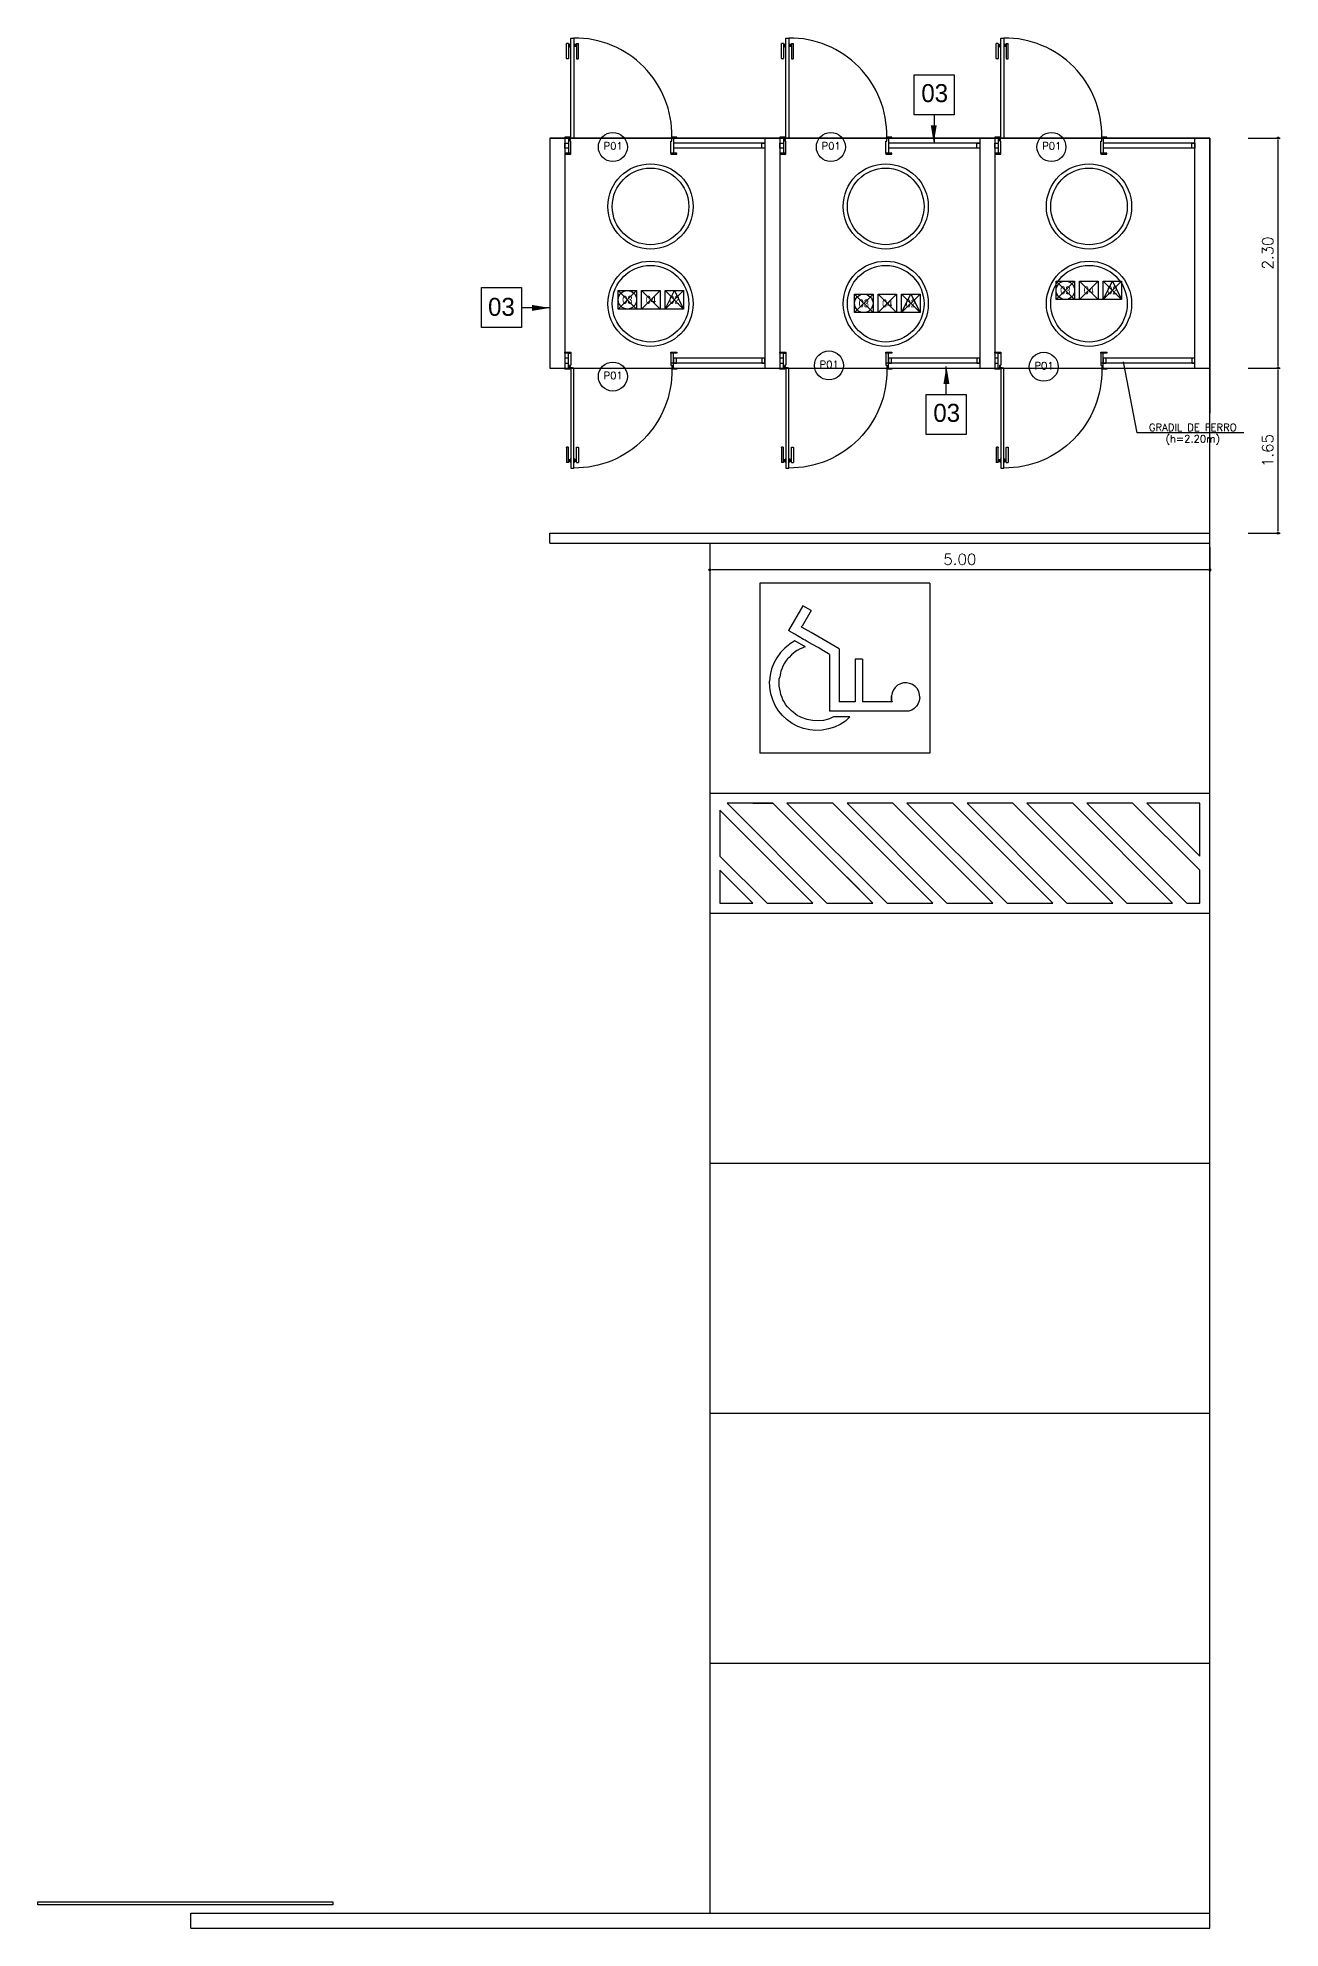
# Model space of a CAD drawing. Header units: inches. Extents: x 48180 to 96389, y -17773 to -8880.
# Drawn here: x 48228.94 to 48241.37, y -8899.39 to -8880.49 of the extents above; entities that cross this region are included whole.
import ezdxf
from ezdxf.enums import TextEntityAlignment as Align

# ---------------------------------------------------------------- set-up
doc = ezdxf.new("R2010")
doc.units = ezdxf.units.IN
doc.header["$MEASUREMENT"] = 0
doc.linetypes.add('HIDDEN', pattern=[9.525, 6.35, -3.175])
for name, color, linetype in [('at_Entity', 7, 'Continuous'), ('COTAS', 7, 'Continuous'), ('ESQUADRIAS', 7, 'Continuous'), ('Esquadrias_Portas', 2, 'Continuous'), ('LAYOUT', 7, 'Continuous'), ('PAREDE', 4, 'Continuous'), ('Paredes_Muro', 2, 'Continuous'), ('TEXTO01', 7, 'Continuous'), ('TEXTO02', 3, 'Continuous'), ('TEXTO_ESP_FORRO', 62, 'Continuous'), ('TEXTO_ESP_PAREDES', 10, 'Continuous'), ('TEXTO_ESP_PISO', 150, 'Continuous')]:
    doc.layers.add(name, color=color, linetype=linetype)
doc.styles.add('ARIAL', font='ARIALN.TTF')
doc.styles.add('ROMANS', font='romans.shx')
doc.dimstyles.new('ESCALA75', dxfattribs={"dimtxt": 0.11, "dimasz": 0.02, "dimexe": 0.02, "dimexo": 0.04, "dimgap": 0.05, "dimtad": 1, "dimzin": 4, "dimdsep": 46, "dimtxsty": 'ROMANS', "dimblk1": 'PPC', "dimblk2": 'PPC', "dimsah": 1, "dimcen": 0.02, "dimclrd": 7, "dimclre": 7, "dimclrt": 3, "dimazin": 1, "dimtfac": 1, "dimtix": 1, "dimtmove": 0, "dimatfit": 3, "dimldrblk": 'PPC', "dimfxl": 0, "dimtolj": 1, "dimtzin": 12, "dimarcsym": 0})

# ---------------------------------------------------------------- blocks, each defined once
blk = doc.blocks.new('new block21')
at = {"layer": 'at_Entity', "color": 150, "true_color": 0x007fff}
for p, q in [((0, 0), (0, -0.099)), ((0, 0), (1.701, 0)), ((1.701, 0), (1.701, -0.099)), ((1.701, 0), (1.701, -0.099)), ((0, -0.099), (0, -0.102)), ((0, -0.102), (0, -0.11)), ((0, -0.11), (0, -0.125)), ((0, -0.125), (0, -0.146)), ((0, -0.146), (0, -0.171)), ((0, -0.171), (0, -0.201)), ((1.016, -0.171), (1.003, -0.201)), ((1.016, -0.171), (1.003, -0.201)), ((1.033, -0.146), (1.016, -0.171)), ((1.033, -0.146), (1.016, -0.171)), ((1.056, -0.125), (1.033, -0.146)), ((1.056, -0.125), (1.033, -0.146)), ((1.083, -0.11), (1.056, -0.125)), ((1.083, -0.11), (1.056, -0.125)), ((1.113, -0.102), (1.083, -0.11)), ((1.113, -0.102), (1.083, -0.11)), ((1.145, -0.099), (1.113, -0.102)), ((1.145, -0.099), (1.113, -0.102)), ((1.145, -0.099), (1.162, -0.102)), ((1.162, -0.102), (1.177, -0.104)), ((1.177, -0.104), (1.204, -0.114)), ((1.204, -0.114), (1.232, -0.131)), ((1.232, -0.131), (1.253, -0.154)), ((1.253, -0.154), (1.27, -0.18)), ((1.27, -0.18), (1.28, -0.209)), ((1.701, -0.099), (1.701, -0.102)), ((1.701, -0.099), (1.701, -0.102)), ((1.701, -0.102), (1.701, -0.104)), ((1.701, -0.102), (1.701, -0.104)), ((1.701, -0.104), (1.701, -0.114)), ((1.701, -0.104), (1.701, -0.114)), ((1.701, -0.114), (1.701, -0.131)), ((1.701, -0.114), (1.701, -0.131)), ((1.701, -0.131), (1.701, -0.154)), ((1.701, -0.131), (1.701, -0.154)), ((1.701, -0.154), (1.701, -0.18)), ((1.701, -0.154), (1.701, -0.18)), ((1.701, -0.18), (1.701, -0.209)), ((1.701, -0.18), (1.701, -0.209)), ((0, -0.201), (0, -0.233)), ((0, -0.233), (0, -0.262)), ((0, -0.262), (0, -0.294)), ((0, -0.294), (0, -0.322)), ((0, -0.322), (0, -0.345)), ((0, -0.345), (0, -0.364)), ((0, -0.364), (0, -0.377)), ((0, -0.377), (0, -0.383)), ((1.003, -0.201), (0.999, -0.233)), ((1.003, -0.201), (0.999, -0.233)), ((0.999, -0.233), (0.999, -0.262)), ((0.999, -0.233), (0.999, -0.262)), ((0.999, -0.262), (1.007, -0.294)), ((0.999, -0.262), (1.007, -0.294)), ((1.007, -0.294), (1.022, -0.322)), ((1.007, -0.294), (1.022, -0.322)), ((1.022, -0.322), (1.043, -0.345)), ((1.022, -0.322), (1.043, -0.345)), ((1.043, -0.345), (1.067, -0.364)), ((1.043, -0.345), (1.067, -0.364)), ((1.067, -0.364), (1.096, -0.377)), ((1.067, -0.364), (1.096, -0.377)), ((1.096, -0.377), (1.126, -0.383)), ((1.096, -0.377), (1.126, -0.383)), ((1.183, -0.377), (1.157, -0.383)), ((1.187, -0.375), (1.183, -0.377)), ((1.183, -0.377), (1.187, -0.377)), ((1.187, -0.383), (1.183, -0.377)), ((1.187, -0.383), (1.183, -0.377)), ((1.183, -0.377), (1.187, -0.377)), ((1.187, -0.377), (1.187, -0.375)), ((1.187, -0.377), (1.187, -0.375)), ((1.187, -0.377), (1.187, -0.383)), ((1.187, -0.377), (1.187, -0.383)), ((1.28, -0.209), (1.282, -0.241)), ((1.282, -0.241), (1.282, -0.798)), ((1.701, -0.209), (1.701, -0.241)), ((1.701, -0.209), (1.701, -0.241)), ((1.701, -0.241), (1.701, -0.798)), ((1.701, -0.241), (1.701, -0.798)), ((0, -0.383), (0, -0.671)), ((1.126, -0.383), (1.157, -0.383)), ((1.187, -0.383), (1.126, -0.383)), ((1.157, -0.383), (1.187, -0.383)), ((1.157, -0.383), (1.187, -0.383)), ((1.157, -0.383), (1.187, -0.383)), ((1.187, -0.383), (1.157, -0.383)), ((1.187, -0.383), (1.157, -0.383)), ((1.187, -0.383), (1.187, -0.671)), ((1.187, -0.383), (1.187, -0.671)), ((0, -0.671), (0, -0.747)), ((0, -0.747), (0, -0.906)), ((0.76, -0.671), (1.187, -0.671)), ((0.76, -0.671), (0.76, -0.747)), ((0.76, -0.671), (0.76, -0.747)), ((0.76, -0.747), (1.187, -0.747)), ((1.187, -0.747), (1.187, -0.906)), ((1.187, -0.747), (1.187, -0.906)), ((0, -0.906), (0, -1.187)), ((0.658, -0.906), (0.495, -1.187)), ((0.658, -0.906), (0.495, -1.187)), ((0.658, -0.906), (1.187, -0.906)), ((1.282, -0.798), (1.282, -0.844)), ((1.282, -0.844), (1.282, -0.961)), ((1.339, -0.798), (1.38, -0.844)), ((1.339, -0.798), (1.339, -0.844)), ((1.339, -0.798), (1.339, -0.844)), ((1.339, -0.844), (1.339, -0.961)), ((1.339, -0.844), (1.339, -0.961)), ((1.38, -0.844), (1.414, -0.897)), ((1.414, -0.897), (1.441, -0.954)), ((1.701, -0.798), (1.701, -0.844)), ((1.701, -0.798), (1.701, -0.844)), ((1.701, -0.844), (1.701, -0.897)), ((1.701, -0.844), (1.701, -0.897)), ((1.701, -0.897), (1.701, -0.954)), ((1.701, -0.897), (1.701, -0.954)), ((0.645, -1.117), (0.614, -1.172)), ((0.677, -1.064), (0.645, -1.117)), ((0.707, -1.011), (0.677, -1.064)), ((0.713, -1.001), (0.707, -1.011)), ((0.713, -1.001), (1.282, -1.001)), ((1.282, -0.961), (1.282, -1.001)), ((1.339, -0.961), (1.356, -1.001)), ((1.339, -0.961), (1.356, -1.001)), ((1.356, -1.001), (1.361, -1.011)), ((1.356, -1.001), (1.361, -1.011)), ((1.361, -1.011), (1.373, -1.064)), ((1.361, -1.011), (1.373, -1.064)), ((1.373, -1.064), (1.378, -1.117)), ((1.373, -1.064), (1.378, -1.117)), ((1.378, -1.117), (1.375, -1.172)), ((1.378, -1.117), (1.375, -1.172)), ((1.441, -0.954), (1.458, -1.014)), ((1.458, -1.014), (1.471, -1.075)), ((1.471, -1.075), (1.473, -1.138)), ((1.701, -0.954), (1.701, -1.014)), ((1.701, -0.954), (1.701, -1.014)), ((1.701, -1.014), (1.701, -1.075)), ((1.701, -1.014), (1.701, -1.075)), ((1.701, -1.075), (1.701, -1.138)), ((1.701, -1.075), (1.701, -1.138)), ((0, -1.187), (0, -1.27)), ((0, -1.27), (0, -1.411)), ((0.275, -1.187), (0.229, -1.27)), ((0.275, -1.187), (0.229, -1.27)), ((0.229, -1.27), (0.476, -1.411)), ((0.229, -1.27), (0.476, -1.411)), ((0.275, -1.187), (0.43, -1.276)), ((0.44, -1.282), (0.43, -1.276)), ((0.44, -1.282), (0.43, -1.276)), ((0.444, -1.276), (0.44, -1.282)), ((0.495, -1.187), (0.444, -1.276)), ((0.495, -1.187), (0.444, -1.276)), ((0.563, -1.261), (0.512, -1.348)), ((0.571, -1.246), (0.563, -1.261)), ((0.584, -1.225), (0.571, -1.246)), ((0.628, -1.261), (0.578, -1.348)), ((0.628, -1.261), (0.578, -1.348)), ((0.614, -1.172), (0.584, -1.225)), ((0.637, -1.246), (0.628, -1.261)), ((0.637, -1.246), (0.628, -1.261)), ((0.637, -1.246), (0.643, -1.261)), ((0.643, -1.261), (0.65, -1.276)), ((0.65, -1.276), (0.658, -1.297)), ((0.658, -1.297), (0.673, -1.325)), ((1.337, -1.297), (1.323, -1.325)), ((1.337, -1.297), (1.323, -1.325)), ((1.348, -1.276), (1.337, -1.297)), ((1.348, -1.276), (1.337, -1.297)), ((1.352, -1.261), (1.348, -1.276)), ((1.352, -1.261), (1.348, -1.276)), ((1.356, -1.246), (1.352, -1.261)), ((1.356, -1.246), (1.352, -1.261)), ((1.365, -1.225), (1.356, -1.246)), ((1.365, -1.225), (1.356, -1.246)), ((1.375, -1.172), (1.365, -1.225)), ((1.375, -1.172), (1.365, -1.225)), ((1.433, -1.32), (1.403, -1.375)), ((1.454, -1.261), (1.433, -1.32)), ((1.466, -1.2), (1.454, -1.261)), ((1.473, -1.138), (1.466, -1.2)), ((1.701, -1.138), (1.701, -1.2)), ((1.701, -1.138), (1.701, -1.2)), ((1.701, -1.2), (1.701, -1.261)), ((1.701, -1.2), (1.701, -1.261)), ((1.701, -1.261), (1.701, -1.32)), ((1.701, -1.261), (1.701, -1.32)), ((1.701, -1.32), (1.701, -1.375)), ((1.701, -1.32), (1.701, -1.375)), ((0, -1.411), (0, -1.45)), ((0, -1.45), (0, -1.494)), ((0, -1.494), (0, -1.53)), ((0.48, -1.403), (0.476, -1.411)), ((0.512, -1.348), (0.48, -1.403)), ((0.578, -1.348), (0.612, -1.403)), ((0.578, -1.348), (0.612, -1.403)), ((0.612, -1.403), (0.62, -1.411)), ((0.612, -1.403), (0.62, -1.411)), ((0.62, -1.411), (0.65, -1.45)), ((0.62, -1.411), (0.65, -1.45)), ((0.65, -1.45), (0.696, -1.494)), ((0.65, -1.45), (0.696, -1.494)), ((0.673, -1.325), (0.686, -1.344)), ((0.686, -1.344), (0.705, -1.367)), ((0.696, -1.494), (0.747, -1.53)), ((0.696, -1.494), (0.747, -1.53)), ((0.705, -1.367), (0.719, -1.384)), ((0.719, -1.384), (0.743, -1.407)), ((0.743, -1.407), (0.758, -1.422)), ((0.758, -1.422), (0.785, -1.441)), ((0.785, -1.441), (0.802, -1.454)), ((0.802, -1.454), (0.832, -1.469)), ((0.832, -1.469), (0.851, -1.477)), ((0.851, -1.477), (0.882, -1.488)), ((0.882, -1.488), (0.901, -1.494)), ((0.901, -1.494), (0.937, -1.5)), ((0.937, -1.5), (0.954, -1.505)), ((1.009, -1.507), (0.954, -1.505)), ((1.009, -1.507), (0.954, -1.505)), ((1.031, -1.505), (1.009, -1.507)), ((1.062, -1.5), (1.031, -1.505)), ((1.09, -1.494), (1.062, -1.5)), ((1.09, -1.494), (1.062, -1.5)), ((1.115, -1.488), (1.09, -1.494)), ((1.115, -1.488), (1.09, -1.494)), ((1.143, -1.477), (1.115, -1.488)), ((1.143, -1.477), (1.115, -1.488)), ((1.166, -1.469), (1.143, -1.477)), ((1.166, -1.469), (1.143, -1.477)), ((1.191, -1.454), (1.166, -1.469)), ((1.191, -1.454), (1.166, -1.469)), ((1.213, -1.441), (1.191, -1.454)), ((1.213, -1.441), (1.191, -1.454)), ((1.236, -1.422), (1.213, -1.441)), ((1.236, -1.422), (1.213, -1.441)), ((1.276, -1.511), (1.223, -1.545)), ((1.255, -1.407), (1.236, -1.422)), ((1.255, -1.407), (1.236, -1.422)), ((1.276, -1.384), (1.255, -1.407)), ((1.276, -1.384), (1.255, -1.407)), ((1.291, -1.367), (1.276, -1.384)), ((1.291, -1.367), (1.276, -1.384)), ((1.325, -1.471), (1.276, -1.511)), ((1.31, -1.344), (1.291, -1.367)), ((1.31, -1.344), (1.291, -1.367)), ((1.323, -1.325), (1.31, -1.344)), ((1.323, -1.325), (1.31, -1.344)), ((1.367, -1.426), (1.325, -1.471)), ((1.403, -1.375), (1.367, -1.426)), ((1.701, -1.375), (1.701, -1.426)), ((1.701, -1.375), (1.701, -1.426)), ((1.701, -1.426), (1.701, -1.471)), ((1.701, -1.426), (1.701, -1.471)), ((1.701, -1.471), (1.701, -1.511)), ((1.701, -1.471), (1.701, -1.511)), ((1.701, -1.511), (1.701, -1.545)), ((1.701, -1.511), (1.701, -1.545)), ((0, -1.53), (0, -1.56)), ((0, -1.56), (0, -1.581)), ((0, -1.581), (0, -1.596)), ((0, -1.596), (0, -1.602)), ((0, -1.602), (0, -1.699)), ((0, -1.699), (1.701, -1.699)), ((0.747, -1.53), (0.802, -1.56)), ((0.747, -1.53), (0.802, -1.56)), ((0.802, -1.56), (0.859, -1.581)), ((0.802, -1.56), (0.859, -1.581)), ((0.859, -1.581), (0.92, -1.596)), ((0.859, -1.581), (0.92, -1.596)), ((0.92, -1.596), (0.982, -1.602)), ((0.92, -1.596), (0.982, -1.602)), ((1.045, -1.6), (0.982, -1.602)), ((1.107, -1.589), (1.045, -1.6)), ((1.166, -1.57), (1.107, -1.589)), ((1.223, -1.545), (1.166, -1.57)), ((1.701, -1.545), (1.701, -1.57)), ((1.701, -1.545), (1.701, -1.57)), ((1.701, -1.57), (1.701, -1.589)), ((1.701, -1.57), (1.701, -1.589)), ((1.701, -1.589), (1.701, -1.6)), ((1.701, -1.589), (1.701, -1.6)), ((1.701, -1.6), (1.701, -1.602)), ((1.701, -1.6), (1.701, -1.602)), ((1.701, -1.602), (1.701, -1.699)), ((1.701, -1.602), (1.701, -1.699))]:
    blk.add_line(p, q, dxfattribs=at)
blk = doc.blocks.new('new block22')
at = {"layer": 'at_Entity', "color": 0}
for p, q in [((0, -0.929), (0.929, 0)), ((0.47, 0), (0, -0.472)), ((0, -0.33), (0.33, 0)), ((0.33, 0), (0, 0)), ((0, 0), (0, -0.33)), ((0.929, 0), (0.47, 0)), ((0.999, -0.072), (0, -1.071)), ((0.999, -0.529), (0.999, -0.072)), ((0, -0.472), (0, -0.929)), ((0, -1.53), (0.999, -0.529)), ((0.999, -0.671), (0, -1.672)), ((0.999, -1.13), (0.999, -0.671)), ((0, -1.071), (0, -1.53)), ((0, -2.129), (0.999, -1.13)), ((0.999, -1.272), (0, -2.271)), ((0.999, -1.729), (0.999, -1.272)), ((0, -1.672), (0, -2.129)), ((0, -2.73), (0.999, -1.729)), ((0.999, -1.871), (0, -2.872)), ((0.999, -2.33), (0.999, -1.871)), ((0, -2.271), (0, -2.73)), ((0, -3.329), (0.999, -2.33)), ((0.999, -2.472), (0, -3.47)), ((0.999, -2.929), (0.999, -2.472)), ((0, -2.872), (0, -3.329)), ((0, -3.93), (0.999, -2.929)), ((0.999, -3.07), (0, -4.071)), ((0.999, -3.53), (0.999, -3.07)), ((0, -3.47), (0, -3.93)), ((0, -4.528), (0.999, -3.53)), ((0.999, -3.671), (0, -4.67)), ((0.999, -4.128), (0.999, -3.671)), ((0, -4.071), (0, -4.528)), ((0.33, -4.799), (0.999, -4.128)), ((0.999, -4.27), (0.47, -4.799)), ((0.999, -4.799), (0.999, -4.27)), ((0, -4.67), (0, -4.799)), ((0, -4.799), (0.33, -4.799)), ((0.47, -4.799), (0.999, -4.799))]:
    blk.add_line(p, q, dxfattribs=at)
at = {"layer": 'at_Entity', "color": 2}
for p, q in [((0.999, -0.33), (0.999, -0.529)), ((0.999, -0.33), (0.999, -0.529)), ((0.258, -1.272), (0, -1.53)), ((0.258, -1.272), (0, -1.53))]:
    blk.add_line(p, q, dxfattribs=at)
blk = doc.blocks.new('PPC')
at = {"color": 2}
blk.add_circle((0, 0), 0.5, dxfattribs=at)
blk = doc.blocks.new('*D92')
at = {"layer": 'DEFPOINTS', "color": 0, "linetype": 'HIDDEN', "transparency": 16777216}
for p in [(48235.665, -8885.539), (48240.665, -8885.539), (48235.665, -8885.807)]:
    blk.add_point(p, dxfattribs=at)
at = {"layer": 'PAREDE', "color": 7, "lineweight": -2, "transparency": 16777216}
for p, q in [((48235.665, -8885.579), (48235.665, -8885.827)), ((48240.665, -8885.579), (48240.665, -8885.827)), ((48240.645, -8885.807), (48235.685, -8885.807))]:
    blk.add_line(p, q, dxfattribs=at)
at = {"layer": 'PAREDE', "color": 7, "linetype": 'HIDDEN', "lineweight": -2, "transparency": 16777216, "xscale": 0.02, "yscale": 0.02, "zscale": 0.02, "rotation": 180}
blk.add_blockref('PPC', (48235.665, -8885.807), dxfattribs=at)
at = {"layer": 'PAREDE', "color": 7, "linetype": 'HIDDEN', "lineweight": -2, "transparency": 16777216, "xscale": 0.02, "yscale": 0.02, "zscale": 0.02}
blk.add_blockref('PPC', (48240.665, -8885.807), dxfattribs=at)
at = {"layer": 'PAREDE', "color": 3, "linetype": 'HIDDEN', "transparency": 16777216, "insert": (48238.165, -8885.702), "char_height": 0.11, "attachment_point": 5, "style": 'ROMANS'}
blk.add_mtext('\\A1;5.00', dxfattribs=at)
blk = doc.blocks.new('P100_02')
at = {"layer": 'Esquadrias_Portas', "color": 3, "linetype": 'Continuous'}
for p, q in [((-0.02, 0.87), (-0.02, 1.021)), ((0, 1.021), (0, 0.87)), ((0.023, 0.98), (0.023, 1.02)), ((0.057, 0.98), (0.057, 1.02)), ((0.08, 1.021), (0.08, 0.87)), ((0.1, 0.87), (0.1, 1.021)), ((-0.003, 0.867), (-0.017, 0.867)), ((0.083, 0.867), (0.097, 0.867))]:
    blk.add_line(p, q, dxfattribs=at)
at = {"layer": 'Esquadrias_Portas', "color": 3}
for p, q in [((0, 1.021), (-0.02, 1.021)), ((0, 1.01), (0.023, 1.01)), ((0, 1), (0.023, 1)), ((0, 0.99), (0.023, 0.99)), ((0.023, 1.02), (0.025, 1.02)), ((0.023, 0.98), (0.025, 0.98)), ((0.057, 1.02), (0.055, 1.02)), ((0.057, 0.98), (0.055, 0.98)), ((0.08, 1.01), (0.057, 1.01)), ((0.08, 1), (0.057, 1)), ((0.08, 0.99), (0.057, 0.99)), ((0.08, 1.021), (0.1, 1.021))]:
    blk.add_line(p, q, dxfattribs=at)
at = {"layer": 'Esquadrias_Portas', "color": 2}
for p, q in [((0.025, 0.075), (0.025, 1.075)), ((0.025, 1.075), (0.055, 1.075)), ((0.055, 1.075), (0.055, 0.075)), ((0.055, 0.075), (0.025, 0.075))]:
    blk.add_line(p, q, dxfattribs=at)
at = {"layer": 'Esquadrias_Portas'}
for p, q in [((0.016, 0.059), (0.016, 0.062)), ((0.032, 0.074), (0.029, 0.074))]:
    blk.add_line(p, q, dxfattribs=at)
at = {"layer": 'Esquadrias_Portas', "color": 3}
for points in [[(0.015, 0.085), (-0.035, 0.085), (-0.035, 0.075), (0.015, 0.075)], [(1.085, 0.085), (1.035, 0.085), (1.035, 0.075), (1.085, 0.075)], [(0.025, -0.075), (0, -0.075), (-0.035, -0.075), (-0.035, -0.085), (0.025, -0.085)], [(1.085, -0.075), (1.025, -0.075), (1.025, -0.085), (1.085, -0.085)]]:
    blk.add_lwpolyline(points, close=True, dxfattribs=at)
at = {"layer": 'Esquadrias_Portas', "color": 2}
for points in [[(0.025, 0.045), (0.015, 0.045), (0.015, 0.075), (0, 0.075), (0, -0.075), (0.025, -0.075)], [(1.025, 0.045), (1.035, 0.045), (1.035, 0.075), (1.05, 0.075), (1.05, -0.075), (1.025, -0.075)]]:
    blk.add_lwpolyline(points, close=True, dxfattribs=at)
at = {"layer": 'Esquadrias_Portas', "color": 1}
for points in [[(0.016, 0.071, -0.236068), (0.015, 0.073), (0.015, 0.07), (0.015, 0.05), (0.016, 0.05)], [(0.02, 0.074, 0.236068), (0.017, 0.075), (0.02, 0.075), (0.04, 0.075), (0.04, 0.074)]]:
    blk.add_lwpolyline(points, format="xyb", close=True, dxfattribs=at)
at = {"layer": 'Esquadrias_Portas'}
for points in [[(0.017, 0.063), (0.016, 0.062), (0.016, 0.062)], [(0.017, 0.058), (0.016, 0.059), (0.016, 0.059)], [(0.017, 0.06), (0.017, 0.06), (0.017, 0.058), (0.017, 0.058), (0.017, 0.063), (0.017, 0.063), (0.017, 0.06), (0.017, 0.06)], [(0.028, 0.073), (0.029, 0.074), (0.029, 0.074)], [(0.03, 0.073), (0.03, 0.073), (0.033, 0.073), (0.033, 0.073), (0.028, 0.073), (0.028, 0.073), (0.03, 0.073), (0.03, 0.073)], [(0.033, 0.073), (0.032, 0.074), (0.032, 0.074)]]:
    blk.add_lwpolyline(points, dxfattribs=at)
at = {"layer": 'Esquadrias_Portas', "color": 1}
blk.add_circle((0.017, 0.073), 0.0025, dxfattribs=at)
at = {"layer": 'Esquadrias_Portas'}
blk.add_arc((0.063, 0.103), 0.972, 358.9233, 90.495, dxfattribs=at)
at = {"layer": 'Esquadrias_Portas', "color": 3, "linetype": 'Continuous'}
for centre, start, end in [((-0.017, 0.87), 180, 260.5377), ((-0.003, 0.87), 260.5377, 360), ((0.083, 0.87), 180, 279.4623), ((0.097, 0.87), 279.4623, 0)]:
    blk.add_arc(centre, 0.003, start, end, dxfattribs=at)
blk = doc.blocks.new('Esp_Pis_Par_For_Esc100')
at = {"layer": 'DEFPOINTS'}
for p, q in [((0, 0.37), (0.37, 0)), ((0.37, 0.37), (0, 0)), ((0.47, 0), (0.37, 0)), ((0.47, 0.37), (0.84, 0)), ((0.84, 0.37), (0.47, 0)), ((0.94, 0), (0.84, 0)), ((0.94, 0.37), (1.31, 0)), ((1.31, 0.37), (0.94, 0))]:
    blk.add_line(p, q, dxfattribs=at)
for points in [[(0.37, 0.37), (0.37, 0), (0, 0), (0, 0.37)], [(1.31, 0.37), (1.31, 0), (0.94, 0), (0.94, 0.37)]]:
    blk.add_lwpolyline(points, close=True, dxfattribs=at)
at = {"layer": 'TEXTO_ESP_FORRO'}
blk.add_lwpolyline([(0.94, 0), (1.125, 0.37), (1.31, 0)], close=True, dxfattribs=at)
at = {"layer": 'TEXTO_ESP_PAREDES'}
blk.add_lwpolyline([(0.84, 0.37), (0.84, 0), (0.47, 0), (0.47, 0.37)], close=True, dxfattribs=at)
at = {"layer": 'TEXTO_ESP_PISO'}
blk.add_circle((0.185, 0.185), 0.185, dxfattribs=at)
at = {"layer": 'TEXTO_ESP_FORRO', "color": 3, "linetype": 'ByBlock', "style": 'ARIAL', "text_generation_flag": 6}
blk.add_attdef('FOR', text='', height=0.16, rotation=180, dxfattribs=at).set_placement((1.125, 0.185), align=Align.MIDDLE_CENTER)
at = {"layer": 'TEXTO_ESP_PAREDES', "color": 3, "linetype": 'ByBlock', "ltscale": 0.0001, "style": 'ARIAL', "text_generation_flag": 6}
blk.add_attdef('PAR', text='', height=0.16, rotation=180, dxfattribs=at).set_placement((0.655, 0.185), align=Align.MIDDLE_CENTER)
at = {"layer": 'TEXTO_ESP_PISO', "color": 3, "linetype": 'ByBlock', "style": 'ARIAL', "text_generation_flag": 6}
blk.add_attdef('PIS', text='', height=0.16, rotation=180, dxfattribs=at).set_placement((0.185, 0.185), align=Align.MIDDLE_CENTER)
blk = doc.blocks.new('*D90')
at = {"color": 7, "lineweight": -2, "transparency": 16777216}
for p, q in [((48241.049, -8883.789), (48241.369, -8883.789)), ((48241.349, -8885.419), (48241.349, -8883.809)), ((48241.049, -8885.439), (48241.369, -8885.439))]:
    blk.add_line(p, q, dxfattribs=at)
at = {"layer": 'DEFPOINTS', "color": 0, "linetype": 'HIDDEN', "transparency": 16777216}
for p in [(48240.129, -8883.789), (48241.349, -8883.789), (48240.129, -8885.439)]:
    blk.add_point(p, dxfattribs=at)
at = {"color": 7, "linetype": 'HIDDEN', "lineweight": -2, "transparency": 16777216, "xscale": 0.02, "yscale": 0.02, "zscale": 0.02}
for p, rotation in [((48241.349, -8883.789), 90), ((48241.349, -8885.439), 270)]:
    blk.add_blockref('PPC', p, dxfattribs=dict(at, rotation=rotation))
at = {"color": 3, "linetype": 'HIDDEN', "transparency": 16777216, "insert": (48241.244, -8884.614), "char_height": 0.11, "attachment_point": 5, "rotation": 90, "style": 'ROMANS'}
blk.add_mtext('\\A1;1.65', dxfattribs=at)
blk = doc.blocks.new('*D91')
at = {"color": 7, "lineweight": -2, "transparency": 16777216}
for p, q in [((48241.049, -8881.489), (48241.369, -8881.489)), ((48241.349, -8883.769), (48241.349, -8881.509)), ((48241.049, -8883.789), (48241.369, -8883.789))]:
    blk.add_line(p, q, dxfattribs=at)
at = {"layer": 'DEFPOINTS', "color": 0, "linetype": 'HIDDEN', "transparency": 16777216}
for p in [(48240.129, -8881.489), (48241.349, -8881.489), (48240.129, -8883.789)]:
    blk.add_point(p, dxfattribs=at)
at = {"color": 7, "linetype": 'HIDDEN', "lineweight": -2, "transparency": 16777216, "xscale": 0.02, "yscale": 0.02, "zscale": 0.02}
for p, rotation in [((48241.349, -8881.489), 90), ((48241.349, -8883.789), 270)]:
    blk.add_blockref('PPC', p, dxfattribs=dict(at, rotation=rotation))
at = {"color": 3, "linetype": 'HIDDEN', "transparency": 16777216, "insert": (48241.244, -8882.639), "char_height": 0.11, "attachment_point": 5, "rotation": 90, "style": 'ROMANS'}
blk.add_mtext('\\A1;2.30', dxfattribs=at)

msp = doc.modelspace()

# ---------------------------------------------------------------- linework, layer by layer
for p, q in [((48237.908, -8881.257), (48237.908, -8881.539)), ((48236.425, -8881.639), (48236.365, -8881.639)), ((48233.781, -8883.185), (48234.063, -8883.185)), ((48238.027, -8884.054), (48238.027, -8883.772)), ((48239.939, -8884.436), (48239.801, -8883.727)), ((48240.665, -8899.389), (48240.665, -8883.789))]:
    msp.add_line(p, q)
at = {"color": 1}
for p, q in [((48240.665, -8881.489), (48234.065, -8881.489)), ((48234.065, -8881.489), (48234.065, -8883.789)), ((48234.215, -8881.489), (48234.215, -8883.789)), ((48236.215, -8881.489), (48236.215, -8883.789)), ((48236.365, -8881.489), (48236.365, -8883.789)), ((48238.365, -8881.489), (48238.365, -8883.789)), ((48238.515, -8881.489), (48238.515, -8883.789)), ((48240.515, -8883.789), (48240.515, -8881.489)), ((48240.665, -8883.789), (48240.665, -8881.489)), ((48234.065, -8883.789), (48240.665, -8883.789))]:
    msp.add_line(p, q, dxfattribs=at)
at = {"linetype": 'Continuous'}
for p, q in [((48235.665, -8885.539), (48235.665, -8899.239)), ((48235.665, -8888.039), (48240.665, -8888.039)), ((48235.665, -8889.239), (48240.665, -8889.239)), ((48235.665, -8891.739), (48240.665, -8891.739)), ((48235.665, -8894.239), (48240.665, -8894.239)), ((48235.665, -8896.739), (48240.665, -8896.739))]:
    msp.add_line(p, q, dxfattribs=at)
for points in [[(48237.708, -8880.857), (48238.108, -8880.857), (48238.108, -8881.257), (48237.708, -8881.257)], [(48233.381, -8883.385), (48233.381, -8882.985), (48233.781, -8882.985), (48233.781, -8883.385)], [(48237.827, -8884.054), (48238.227, -8884.054), (48238.227, -8884.454), (48237.827, -8884.454)]]:
    msp.add_lwpolyline(points, close=True)
at = {"layer": 'COTAS'}
msp.add_line((48241.004, -8884.436), (48239.939, -8884.436), dxfattribs=at)
at = {"layer": 'ESQUADRIAS', "color": 3}
for p, q in [((48236.215, -8881.539), (48235.3, -8881.539)), ((48236.215, -8881.589), (48235.3, -8881.589)), ((48238.365, -8881.539), (48237.45, -8881.539)), ((48238.365, -8881.589), (48237.45, -8881.589)), ((48240.515, -8881.539), (48239.6, -8881.539)), ((48240.515, -8881.589), (48239.6, -8881.589)), ((48236.215, -8883.739), (48235.275, -8883.739)), ((48236.215, -8883.689), (48235.3, -8883.689)), ((48238.365, -8883.739), (48237.425, -8883.739)), ((48238.365, -8883.689), (48237.45, -8883.689)), ((48240.515, -8883.739), (48239.575, -8883.739)), ((48240.515, -8883.689), (48239.6, -8883.689))]:
    msp.add_line(p, q, dxfattribs=at)
for points in [[(48234.215, -8881.539), (48234.25, -8881.539), (48234.25, -8881.589), (48234.215, -8881.589)], [(48236.185, -8881.539), (48236.215, -8881.539), (48236.215, -8881.589), (48236.185, -8881.589)], [(48236.365, -8881.539), (48236.4, -8881.539), (48236.4, -8881.589), (48236.365, -8881.589)], [(48238.335, -8881.539), (48238.365, -8881.539), (48238.365, -8881.589), (48238.335, -8881.589)], [(48238.515, -8881.539), (48238.55, -8881.539), (48238.55, -8881.589), (48238.515, -8881.589)], [(48240.485, -8881.539), (48240.515, -8881.539), (48240.515, -8881.589), (48240.485, -8881.589)], [(48234.215, -8883.739), (48234.25, -8883.739), (48234.25, -8883.689), (48234.215, -8883.689)], [(48235.3, -8883.739), (48235.33, -8883.739), (48235.33, -8883.689), (48235.3, -8883.689)], [(48236.185, -8883.739), (48236.215, -8883.739), (48236.215, -8883.689), (48236.185, -8883.689)], [(48236.365, -8883.739), (48236.4, -8883.739), (48236.4, -8883.689), (48236.365, -8883.689)], [(48237.45, -8883.739), (48237.48, -8883.739), (48237.48, -8883.689), (48237.45, -8883.689)], [(48238.335, -8883.739), (48238.365, -8883.739), (48238.365, -8883.689), (48238.335, -8883.689)], [(48238.515, -8883.739), (48238.55, -8883.739), (48238.55, -8883.689), (48238.515, -8883.689)], [(48239.6, -8883.739), (48239.63, -8883.739), (48239.63, -8883.689), (48239.6, -8883.689)], [(48240.485, -8883.739), (48240.515, -8883.739), (48240.515, -8883.689), (48240.485, -8883.689)]]:
    msp.add_lwpolyline(points, close=True, dxfattribs=at)
at = {"layer": 'Esquadrias_Portas'}
for p, q in [((48228.944, -8899.126), (48231.894, -8899.126)), ((48228.944, -8899.156), (48228.944, -8899.126)), ((48231.894, -8899.156), (48228.944, -8899.156)), ((48231.894, -8899.126), (48231.894, -8899.156))]:
    msp.add_line(p, q, dxfattribs=at)
at = {"layer": 'LAYOUT', "color": 3}
for centre in [(48235.072, -8882.173), (48237.424, -8882.173), (48239.457, -8882.173), (48235.072, -8883.146), (48237.424, -8883.146), (48239.457, -8883.146)]:
    msp.add_circle(centre, 0.426, dxfattribs=at)
at = {"layer": 'LAYOUT'}
for centre in [(48235.072, -8882.173), (48237.424, -8882.173), (48239.457, -8882.173), (48235.072, -8883.146), (48237.424, -8883.146), (48239.457, -8883.146)]:
    msp.add_circle(centre, 0.383, dxfattribs=at)
for points in [[(48237.934, -8881.361), (48237.904, -8881.541), (48237.874, -8881.361)], [(48233.885, -8883.158), (48234.065, -8883.188), (48233.885, -8883.218)], [(48238.001, -8883.95), (48238.031, -8883.77), (48238.061, -8883.95)]]:
    msp.add_solid(points, dxfattribs=at)
at = {"layer": 'PAREDE'}
for p, q in [((48234.065, -8881.489), (48240.665, -8881.489)), ((48240.665, -8881.489), (48240.665, -8884.239)), ((48234.065, -8885.539), (48234.065, -8885.439))]:
    msp.add_line(p, q, dxfattribs=at)
at = {"layer": 'PAREDE', "linetype": 'Continuous'}
for p, q in [((48234.065, -8885.439), (48240.665, -8885.439)), ((48234.065, -8885.539), (48240.665, -8885.539)), ((48230.475, -8899.389), (48230.475, -8899.239)), ((48230.475, -8899.239), (48240.665, -8899.239)), ((48230.475, -8899.389), (48240.665, -8899.389))]:
    msp.add_line(p, q, dxfattribs=at)
at = {"layer": 'TEXTO02', "color": 7}
for centre in [(48234.695, -8881.579), (48236.875, -8881.579), (48239.081, -8881.579), (48236.856, -8883.763), (48239.004, -8883.776), (48234.695, -8883.874)]:
    msp.add_circle(centre, 0.145, dxfattribs=at)

# ---------------------------------------------------------------- block references
at = {"xscale": 0.5, "yscale": 0.5, "zscale": 0.5}
for p in [(48239.128, -8883.104), (48234.748, -8883.199), (48237.112, -8883.235)]:
    msp.add_blockref('Esp_Pis_Par_For_Esc100', p, dxfattribs=at).add_auto_attribs({'PIS': '03', 'PAR': '04', 'FOR': '02'})
at = {"layer": 'ESQUADRIAS', "color": 3}
for p in [(48234.25, -8881.564), (48236.4, -8881.564), (48238.55, -8881.564)]:
    msp.add_blockref('P100_02', p, dxfattribs=at)
at = {"layer": 'ESQUADRIAS', "color": 3, "xscale": -1, "rotation": 180}
for p in [(48234.25, -8883.714), (48236.4, -8883.714), (48238.55, -8883.714)]:
    msp.add_blockref('P100_02', p, dxfattribs=at)
at = {"layer": 'PAREDE', "rotation": 270}
msp.add_blockref('new block21', (48237.864, -8885.939), dxfattribs=at)
at = {"layer": 'Paredes_Muro', "rotation": 90}
msp.add_blockref('new block22', (48235.765, -8889.139), dxfattribs=at)

# ---------------------------------------------------------------- texts
at = {"layer": 'TEXTO01', "color": 3, "style": 'ROMANS'}
for p in [(48234.698, -8881.605), (48236.878, -8881.605), (48239.084, -8881.605), (48234.698, -8883.901), (48236.859, -8883.79), (48239.007, -8883.802)]:
    msp.add_text('P01', height=0.0733, dxfattribs=at).set_placement(p, align=Align.CENTER)
at = {"layer": 'TEXTO02', "style": 'ROMANS'}
for s, height, p in [('GRADIL DE FERRO', 0.07334, (48240.495, -8884.419)), ('(h=2.20m)', 0.0733, (48240.495, -8884.533))]:
    msp.add_text(s, height=height, dxfattribs=at).set_placement(p, align=Align.CENTER)
at = {"layer": 'TEXTO02', "ltscale": 0.0001, "char_height": 0.18, "attachment_point": 1}
for insert in [(48237.78, -8880.95), (48233.447, -8883.087), (48237.9, -8884.147)]:
    msp.add_mtext('03', dxfattribs=dict(at, insert=insert))

# ---------------------------------------------------------------- dimensions: what is measured, and where the dimension line sits
dim = msp.add_linear_dim(base=(48241.349, -8881.489), p1=(48240.129, -8883.789), p2=(48240.129, -8881.489), angle=90, dimstyle='ESCALA75', override={"dimtmove": 1})
dim.commit()
dim.dimension.update_dxf_attribs({"geometry": '*D91', "text_midpoint": (48241.244, -8882.639)})
dim = msp.add_linear_dim(base=(48241.349, -8883.789), p1=(48240.129, -8885.439), p2=(48240.129, -8883.789), angle=90, dimstyle='ESCALA75')
dim.commit()
dim.dimension.update_dxf_attribs({"geometry": '*D90', "text_midpoint": (48241.244, -8884.614)})
at = {"layer": 'PAREDE'}
dim = msp.add_linear_dim(base=(48235.665, -8885.807), p1=(48240.665, -8885.539), p2=(48235.665, -8885.539), dimstyle='ESCALA75', dxfattribs=at)
dim.commit()
dim.dimension.update_dxf_attribs({"geometry": '*D92', "text_midpoint": (48238.165, -8885.702)})

doc.saveas('drawing.dxf')
